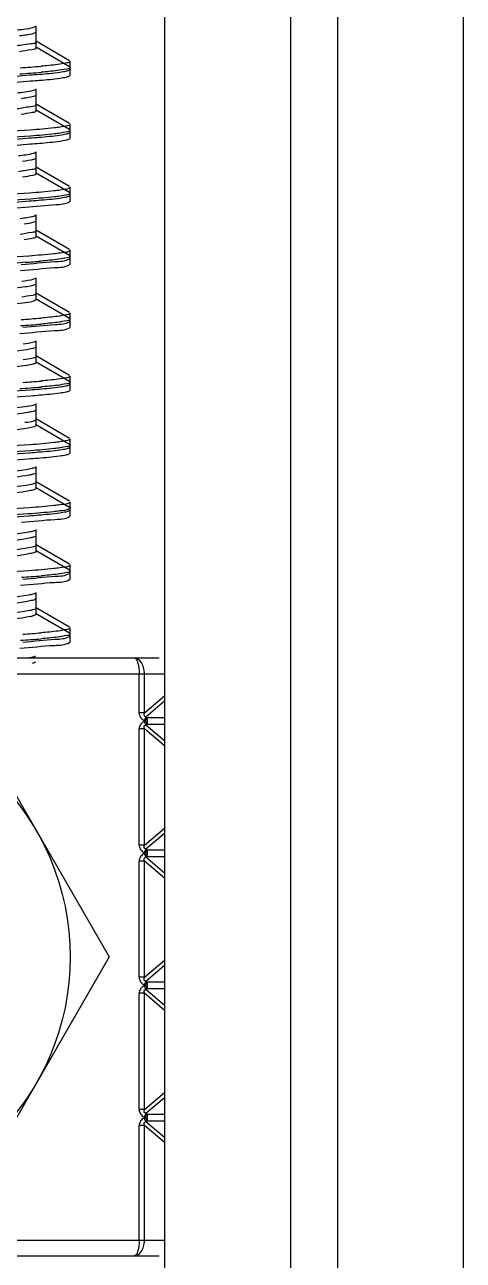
# Model space of a CAD drawing. Extents: x 27938 to 1042331, y -235042 to 1535213.
# Drawn here: x 702003.3 to 702169.4, y 769829.3 to 770296.7 of the extents above; entities that cross this region are included whole.
import ezdxf

# ---------------------------------------------------------------- set-up
doc = ezdxf.new("R2010")
doc.units = 0
doc.header["$LTSCALE"] = 1000
doc.header["$MEASUREMENT"] = 0

msp = doc.modelspace()

# ---------------------------------------------------------------- linework, layer by layer
at = {"linetype": 'Continuous'}
for p, q in [((702056.27, 770483.4), (702056.27, 765742.38)), ((702103.9, 770483.4), (702103.9, 765742.38)), ((702121.76, 770483.4), (702121.76, 765742.38)), ((702169.39, 770483.4), (702169.39, 765742.38)), ((702007.67, 770290.28), (702007.67, 770296.23)), ((702007.67, 770288), (702007.67, 770293.95)), ((702020.33, 770283.1), (702007.41, 770290.58)), ((702020.33, 770280.82), (702007.41, 770288.3)), ((702020.33, 770279.6), (702020.56, 770279.86)), ((702020.56, 770279.86), (702020.56, 770282.84)), ((702020.56, 770279.86), (702020.56, 770282.84)), ((702020.56, 770277.58), (702020.56, 770280.56)), ((702020.56, 770277.58), (702020.56, 770280.56)), ((702020.33, 770277.32), (702020.56, 770277.58)), ((702007.67, 770266.47), (702007.67, 770272.42)), ((702007.67, 770264.19), (702007.67, 770270.14)), ((702020.33, 770259.29), (702007.41, 770266.77)), ((702020.33, 770257.01), (702007.41, 770264.49)), ((702020.33, 770255.79), (702020.56, 770256.05)), ((702020.56, 770256.05), (702020.56, 770259.03)), ((702020.56, 770256.05), (702020.56, 770259.03)), ((702020.56, 770253.77), (702020.56, 770256.75)), ((702020.56, 770253.77), (702020.56, 770256.75)), ((702020.33, 770253.51), (702020.56, 770253.77)), ((702007.67, 770242.65), (702007.67, 770248.61)), ((702007.67, 770240.38), (702007.67, 770246.33)), ((702020.33, 770235.47), (702007.41, 770242.96)), ((702020.33, 770233.19), (702007.41, 770240.68)), ((702020.56, 770232.24), (702020.56, 770235.21)), ((702020.56, 770232.24), (702020.56, 770235.21)), ((702020.56, 770229.96), (702020.56, 770232.93)), ((702020.56, 770229.96), (702020.56, 770232.93)), ((702020.33, 770231.98), (702020.56, 770232.24)), ((702020.33, 770229.7), (702020.56, 770229.96)), ((702007.67, 770218.84), (702007.67, 770224.79)), ((702020.33, 770211.66), (702007.41, 770219.14)), ((702007.67, 770216.56), (702007.67, 770222.52)), ((702020.33, 770209.38), (702007.41, 770216.86)), ((702020.56, 770208.42), (702020.56, 770211.4)), ((702020.56, 770206.14), (702020.56, 770209.12)), ((702020.56, 770206.14), (702020.56, 770209.12)), ((702020.33, 770208.16), (702020.56, 770208.42)), ((702020.33, 770205.88), (702020.56, 770206.14)), ((702007.67, 770195.03), (702007.67, 770200.98)), ((702020.33, 770187.85), (702007.41, 770195.33)), ((702007.67, 770192.75), (702007.67, 770198.7)), ((702020.33, 770185.57), (702007.41, 770193.05)), ((702020.56, 770184.61), (702020.56, 770187.59)), ((702020.33, 770184.35), (702020.56, 770184.61)), ((702020.33, 770182.07), (702020.56, 770182.33)), ((702020.56, 770182.33), (702020.56, 770185.31)), ((702020.56, 770182.33), (702020.56, 770185.31)), ((702007.67, 770171.22), (702007.67, 770177.17)), ((702020.33, 770164.04), (702007.41, 770171.52)), ((702007.67, 770168.94), (702007.67, 770174.89)), ((702020.33, 770161.76), (702007.41, 770169.24)), ((702020.56, 770160.8), (702020.56, 770163.77)), ((702020.56, 770160.8), (702020.56, 770163.77)), ((702020.33, 770160.54), (702020.56, 770160.8)), ((702020.33, 770158.26), (702020.56, 770158.52)), ((702020.56, 770158.52), (702020.56, 770161.5)), ((702020.56, 770158.52), (702020.56, 770161.5)), ((702007.67, 770147.4), (702007.67, 770153.36)), ((702007.67, 770145.12), (702007.67, 770151.08)), ((702020.33, 770140.22), (702007.41, 770147.7)), ((702020.33, 770137.94), (702007.41, 770145.43)), ((702020.56, 770136.99), (702020.56, 770139.96)), ((702020.56, 770136.99), (702020.56, 770139.96)), ((702020.33, 770136.72), (702020.56, 770136.99)), ((702020.33, 770134.45), (702020.56, 770134.71)), ((702020.56, 770134.71), (702020.56, 770137.68)), ((702020.56, 770134.71), (702020.56, 770137.68)), ((702007.67, 770123.59), (702007.67, 770129.54)), ((702007.67, 770121.31), (702007.67, 770127.26)), ((702020.33, 770116.41), (702007.41, 770123.89)), ((702020.33, 770114.13), (702007.41, 770121.61)), ((702020.56, 770113.17), (702020.56, 770116.15)), ((702020.56, 770113.17), (702020.56, 770116.15)), ((702020.33, 770112.91), (702020.56, 770113.17)), ((702020.33, 770110.63), (702020.56, 770110.89)), ((702020.56, 770110.89), (702020.56, 770113.87)), ((702020.56, 770110.89), (702020.56, 770113.87)), ((702007.67, 770099.78), (702007.67, 770105.73)), ((702007.67, 770097.5), (702007.67, 770103.45)), ((702020.33, 770092.6), (702007.41, 770100.08)), ((702020.33, 770090.32), (702007.41, 770097.8)), ((702020.56, 770089.36), (702020.56, 770092.34)), ((702020.56, 770089.36), (702020.56, 770092.34)), ((702020.33, 770089.1), (702020.56, 770089.36)), ((702020.56, 770087.08), (702020.56, 770090.06)), ((702020.56, 770087.08), (702020.56, 770090.06)), ((702020.33, 770086.82), (702020.56, 770087.08)), ((702007.67, 770075.96), (702007.67, 770081.92)), ((702007.67, 770073.69), (702007.67, 770079.64)), ((702020.33, 770068.78), (702007.41, 770076.27)), ((702020.33, 770066.51), (702007.41, 770073.99)), ((702020.33, 770065.29), (702020.56, 770065.55)), ((702020.56, 770065.55), (702020.56, 770068.52)), ((702020.56, 770065.55), (702020.56, 770068.52)), ((702020.56, 770063.27), (702020.56, 770066.24)), ((702020.56, 770063.27), (702020.56, 770066.24)), ((702020.33, 770063.01), (702020.56, 770063.27)), ((701796.42, 770057.15), (702054.19, 770057.15)), ((701794.33, 770051.2), (702056.27, 770051.2)), ((702046.67, 770036.35), (702046.67, 770051.2)), ((702048.65, 770036.35), (702048.65, 770051.2)), ((702048.65, 770036.35), (702056.27, 770042.83)), ((702056.27, 770040.81), (702049.2, 770034.8)), ((701980.3, 770039.29), (702035.29, 769944.04)), ((702048.65, 770036.35), (702046.67, 770036.35)), ((702049.2, 770034.8), (702048.6, 770033.54)), ((702049.02, 770033.34), (702048.6, 770033.54)), ((702048.6, 770033.14), (702049.02, 770033.34)), ((702049.2, 770031.88), (702048.6, 770033.14)), ((702049.02, 770033.34), (702049.62, 770034.6)), ((702049.02, 770033.34), (702049.62, 770032.08)), ((702049.62, 770034.6), (702049.2, 770034.8)), ((702049.2, 770031.88), (702049.62, 770032.08)), ((702049.2, 770031.88), (702056.27, 770025.87)), ((702049.62, 770034.6), (702056.27, 770034.6)), ((702049.62, 770032.08), (702056.27, 770032.08)), ((702048.65, 770030.33), (702046.67, 770030.33)), ((702046.67, 769986.34), (702046.67, 770030.33)), ((702048.65, 769986.34), (702048.65, 770030.33)), ((702056.27, 770023.85), (702048.65, 770030.33)), ((702048.65, 769986.34), (702056.27, 769992.82)), ((702056.27, 769990.8), (702049.2, 769984.79)), ((702048.65, 769986.34), (702046.67, 769986.34)), ((702049.2, 769984.79), (702048.6, 769983.53)), ((702049.02, 769983.33), (702049.62, 769984.6)), ((702049.62, 769984.6), (702049.2, 769984.79)), ((702049.62, 769984.6), (702056.27, 769984.6)), ((702048.65, 769980.32), (702046.67, 769980.32)), ((702046.67, 769936.34), (702046.67, 769980.32)), ((702049.02, 769983.33), (702048.6, 769983.53)), ((702048.6, 769983.14), (702049.02, 769983.33)), ((702049.2, 769981.87), (702048.6, 769983.14)), ((702048.65, 769936.34), (702048.65, 769980.32)), ((702056.27, 769973.84), (702048.65, 769980.32)), ((702049.02, 769983.33), (702049.62, 769982.07)), ((702049.2, 769981.87), (702049.62, 769982.07)), ((702049.2, 769981.87), (702056.27, 769975.86)), ((702049.62, 769982.07), (702056.27, 769982.07)), ((702035.29, 769944.04), (701980.3, 769848.79)), ((702048.65, 769936.34), (702056.27, 769942.81)), ((702056.27, 769940.79), (702049.2, 769934.79)), ((702048.65, 769936.34), (702046.67, 769936.34)), ((702049.2, 769934.79), (702048.6, 769933.52)), ((702049.02, 769933.33), (702048.6, 769933.52)), ((702048.6, 769933.13), (702049.02, 769933.33)), ((702049.2, 769931.86), (702048.6, 769933.13)), ((702049.02, 769933.33), (702049.62, 769934.59)), ((702049.02, 769933.33), (702049.62, 769932.06)), ((702049.62, 769934.59), (702049.2, 769934.79)), ((702049.62, 769934.59), (702056.27, 769934.59)), ((702048.65, 769930.31), (702046.67, 769930.31)), ((702046.67, 769886.33), (702046.67, 769930.31)), ((702048.65, 769886.33), (702048.65, 769930.31)), ((702056.27, 769923.83), (702048.65, 769930.31)), ((702049.2, 769931.86), (702049.62, 769932.06)), ((702049.2, 769931.86), (702056.27, 769925.85)), ((702049.62, 769932.06), (702056.27, 769932.06)), ((702048.65, 769886.33), (702056.27, 769892.81)), ((702056.27, 769890.79), (702049.2, 769884.78)), ((702048.65, 769886.33), (702046.67, 769886.33)), ((702049.2, 769884.78), (702048.6, 769883.52)), ((702049.02, 769883.32), (702048.6, 769883.52)), ((702048.6, 769883.12), (702049.02, 769883.32)), ((702049.2, 769881.86), (702048.6, 769883.12)), ((702049.02, 769883.32), (702049.62, 769884.58)), ((702049.02, 769883.32), (702049.62, 769882.06)), ((702049.62, 769884.58), (702049.2, 769884.78)), ((702049.2, 769881.86), (702049.62, 769882.06)), ((702049.2, 769881.86), (702056.27, 769875.85)), ((702049.62, 769884.58), (702056.27, 769884.58)), ((702049.62, 769882.06), (702056.27, 769882.05)), ((702048.65, 769880.31), (702046.67, 769880.31)), ((702046.67, 769836.88), (702046.67, 769880.31)), ((702048.65, 769836.88), (702048.65, 769880.31)), ((702056.27, 769873.83), (702048.65, 769880.31)), ((701794.33, 769836.88), (702056.27, 769836.88)), ((701796.42, 769830.93), (702054.19, 769830.93))]:
    msp.add_line(p, q, dxfattribs=at)
msp.add_circle((701925.3, 769944.04), 95.25, dxfattribs=at)
for centre, radius, start, end in [((701973.97, 770704.7), 425.19, 273.7335, 274.8002), ((701973.71, 770705.73), 428.51, 273.7127, 274.7998), ((701976.52, 770598.94), 393.05, 273.9462, 274.8034), ((701974.4, 770604.06), 419.79, 273.7678, 274.801), ((701974.12, 770605.27), 423.29, 273.7455, 274.8005), ((701973.72, 770586.5), 428.35, 273.7137, 274.7998), ((701975.33, 770568.52), 408.03, 273.8422, 274.8038), ((701974.55, 770504.54), 417.79, 273.7805, 274.8013), ((702001.4, 770093.14), 20.74, 281.4024, 282.1895), ((701974.13, 770486.04), 423.12, 273.7466, 274.8005), ((701975.22, 770474.6), 409.36, 273.8319, 274.8049)]:
    msp.add_arc(centre, radius, start, end, dxfattribs=at)
for points, knots in [([(702007.41, 770295.93), (702007.12, 770295.76), (702004.53, 770295.02), (702001.89, 770294.79), (701999.58, 770294.54)], [0, 0, 0, 0, 0.126652, 1, 1, 1, 1]), ([(702007.41, 770293.65), (702007.17, 770293.51), (702005.17, 770292.88), (702003.1, 770292.67), (702001.31, 770292.46)], [0, 0, 0, 0, 0.133308, 1, 1, 1, 1]), ([(702007.66, 770290.28), (702007.67, 770289.54), (702003.52, 770289.4), (702001.6, 770288.8), (701999.58, 770288.59)], [0, 0, 0, 0, 0.266577, 1, 1, 1, 1]), ([(702007.67, 770288), (702007.67, 770287.41), (702004.46, 770287.14), (702002.9, 770286.69), (702001.31, 770286.5)], [0, 0, 0, 0, 0.269457, 1, 1, 1, 1]), ([(702020.56, 770280.56), (702020.56, 770280.1), (702018.12, 770279.83), (702016.91, 770279.5), (702015.69, 770279.34)], [0, 0, 0, 0, 0.270622, 1, 1, 1, 1]), ([(702020.56, 770282.84), (702020.56, 770282.39), (702018.14, 770282.11), (702016.94, 770281.78), (702015.73, 770281.63)], [0, 0, 0, 0, 0.270741, 1, 1, 1, 1]), ([(702016.67, 770278.77), (702017.46, 770278.89), (702018.69, 770279.1), (702019.94, 770279.38), (702020.33, 770279.6)], [0, 0, 0, 0, 0.643373, 1, 1, 1, 1]), ([(701845.18, 770270.12), (701856.65, 770270.96), (701910.04, 770273.57), (701963.5, 770274.62), (702005.33, 770277.69)], [0, 0, 0, 0, 0.215151, 1, 1, 1, 1]), ([(701845.61, 770267.87), (701857.13, 770268.71), (701910.45, 770271.31), (701963.84, 770272.35), (702005.54, 770275.43)], [0, 0, 0, 0, 0.216514, 1, 1, 1, 1]), ([(702005.33, 770277.69), (702006.5, 770277.77), (702010.28, 770278.07), (702014.06, 770278.41), (702016.67, 770278.77)], [0, 0, 0, 0, 0.307395, 1, 1, 1, 1]), ([(702005.54, 770275.43), (702006.69, 770275.51), (702010.42, 770275.8), (702014.16, 770276.14), (702016.73, 770276.5)], [0, 0, 0, 0, 0.307538, 1, 1, 1, 1]), ([(702016.73, 770276.5), (702017.51, 770276.62), (702018.72, 770276.83), (702019.95, 770277.1), (702020.33, 770277.32)], [0, 0, 0, 0, 0.642718, 1, 1, 1, 1]), ([(702007.41, 770272.12), (702007.14, 770271.96), (702004.79, 770271.26), (702002.38, 770271.04), (702000.28, 770270.8)], [0, 0, 0, 0, 0.129068, 1, 1, 1, 1]), ([(702007.41, 770269.84), (702007.19, 770269.71), (702005.4, 770269.13), (702003.53, 770268.92), (702001.93, 770268.72)], [0, 0, 0, 0, 0.136277, 1, 1, 1, 1]), ([(702007.66, 770266.47), (702007.67, 770265.79), (702003.9, 770265.59), (702002.13, 770265.06), (702000.28, 770264.85)], [0, 0, 0, 0, 0.267461, 1, 1, 1, 1]), ([(702007.67, 770264.19), (702007.67, 770263.65), (702004.79, 770263.34), (702003.37, 770262.95), (702001.93, 770262.77)], [0, 0, 0, 0, 0.270956, 1, 1, 1, 1]), ([(702005.33, 770256.85), (701993.85, 770256.01), (701940.46, 770253.41), (701887, 770252.36), (701845.18, 770249.28)], [0, 0, 0, 0, 0.215501, 1, 1, 1, 1]), ([(702016.67, 770257.94), (702015.95, 770257.84), (702012.18, 770257.38), (702008.39, 770257.08), (702005.33, 770256.85)], [0, 0, 0, 0, 0.191417, 1, 1, 1, 1]), ([(702016.73, 770255.67), (702016.02, 770255.57), (702012.3, 770255.11), (702008.56, 770254.81), (702005.54, 770254.59)], [0, 0, 0, 0, 0.191295, 1, 1, 1, 1]), ([(702016.63, 770254.96), (702017.43, 770255.07), (702018.67, 770255.28), (702019.94, 770255.56), (702020.33, 770255.79)], [0, 0, 0, 0, 0.643789, 1, 1, 1, 1]), ([(702020.56, 770259.03), (702020.56, 770258.65), (702018.65, 770258.34), (702017.64, 770258.08), (702016.67, 770257.94)], [0, 0, 0, 0, 0.27436, 1, 1, 1, 1]), ([(702020.56, 770256.75), (702020.56, 770256.38), (702018.68, 770256.06), (702017.69, 770255.81), (702016.73, 770255.67)], [0, 0, 0, 0, 0.274658, 1, 1, 1, 1]), ([(701845.14, 770246.3), (701856.58, 770247.15), (701909.94, 770249.75), (701963.37, 770250.81), (702005.2, 770253.87)], [0, 0, 0, 0, 0.214864, 1, 1, 1, 1]), ([(701845.41, 770244.05), (701856.91, 770244.89), (701910.27, 770247.49), (701963.71, 770248.53), (702005.48, 770251.61)], [0, 0, 0, 0, 0.21591, 1, 1, 1, 1]), ([(702005.54, 770254.59), (701994.13, 770253.75), (701940.81, 770251.14), (701887.42, 770250.07), (701845.61, 770247.04)], [0, 0, 0, 0, 0.21445, 1, 1, 1, 1]), ([(702005.2, 770253.87), (702006.37, 770253.95), (702010.19, 770254.25), (702014, 770254.59), (702016.63, 770254.96)], [0, 0, 0, 0, 0.307303, 1, 1, 1, 1]), ([(702005.48, 770251.61), (702006.63, 770251.69), (702010.38, 770251.99), (702014.13, 770252.32), (702016.71, 770252.69)], [0, 0, 0, 0, 0.307518, 1, 1, 1, 1]), ([(702016.71, 770252.69), (702017.5, 770252.8), (702018.71, 770253.01), (702019.94, 770253.29), (702020.33, 770253.51)], [0, 0, 0, 0, 0.642899, 1, 1, 1, 1]), ([(702007.41, 770248.31), (702007.16, 770248.16), (702005.03, 770247.51), (702002.85, 770247.29), (702000.95, 770247.07)], [0, 0, 0, 0, 0.131751, 1, 1, 1, 1]), ([(702007.67, 770242.65), (702007.67, 770242.03), (702004.26, 770241.79), (702002.63, 770241.31), (702000.95, 770241.11)], [0, 0, 0, 0, 0.26872, 1, 1, 1, 1]), ([(702007.41, 770246.03), (702007.2, 770245.91), (702005.61, 770245.37), (702003.95, 770245.17), (702002.53, 770244.98)], [0, 0, 0, 0, 0.139499, 1, 1, 1, 1]), ([(702007.67, 770240.38), (702007.67, 770239.89), (702005.11, 770239.55), (702003.82, 770239.2), (702002.53, 770239.03)], [0, 0, 0, 0, 0.272705, 1, 1, 1, 1]), ([(702005.2, 770233.03), (701993.7, 770232.19), (701940.34, 770229.59), (701886.91, 770228.55), (701845.14, 770225.47)], [0, 0, 0, 0, 0.215909, 1, 1, 1, 1]), ([(702016.63, 770234.12), (702015.9, 770234.02), (702012.1, 770233.56), (702008.28, 770233.26), (702005.2, 770233.03)], [0, 0, 0, 0, 0.191492, 1, 1, 1, 1]), ([(702020.56, 770235.21), (702020.56, 770235.09), (702019.16, 770234.21), (702017.87, 770234.29), (702016.63, 770234.12)], [0, 0, 0, 0, 0.089025, 1, 1, 1, 1]), ([(702020.56, 770232.93), (702020.56, 770232.56), (702018.67, 770232.25), (702017.68, 770231.99), (702016.71, 770231.85)], [0, 0, 0, 0, 0.274575, 1, 1, 1, 1]), ([(701845.07, 770222.49), (701856.49, 770223.33), (701909.8, 770225.93), (701963.19, 770227), (702005, 770230.04)], [0, 0, 0, 0, 0.214461, 1, 1, 1, 1]), ([(702005.48, 770230.77), (701994.03, 770229.93), (701940.67, 770227.33), (701887.24, 770226.27), (701845.41, 770223.21)], [0, 0, 0, 0, 0.214858, 1, 1, 1, 1]), ([(701853.62, 770220.78), (701865.21, 770221.48), (701915.19, 770223.81), (701965.23, 770224.98), (702003.57, 770227.66)], [0, 0, 0, 0, 0.231984, 1, 1, 1, 1]), ([(702003.57, 770227.66), (702007.44, 770227.93), (702012.89, 770228.68), (702018.81, 770228.82), (702020.33, 770229.7)], [0, 0, 0, 0, 0.689218, 1, 1, 1, 1]), ([(702005, 770230.04), (702006.19, 770230.13), (702010.05, 770230.43), (702013.92, 770230.77), (702016.58, 770231.14)], [0, 0, 0, 0, 0.307276, 1, 1, 1, 1]), ([(702016.71, 770231.85), (702016, 770231.75), (702012.26, 770231.29), (702008.51, 770231), (702005.48, 770230.77)], [0, 0, 0, 0, 0.191309, 1, 1, 1, 1]), ([(702016.58, 770231.14), (702017.4, 770231.25), (702018.65, 770231.47), (702019.93, 770231.75), (702020.33, 770231.98)], [0, 0, 0, 0, 0.64429, 1, 1, 1, 1]), ([(702007.41, 770224.49), (702007.17, 770224.36), (702005.27, 770223.75), (702003.29, 770223.54), (702001.59, 770223.33)], [0, 0, 0, 0, 0.134595, 1, 1, 1, 1]), ([(702007.67, 770218.84), (702007.67, 770218.27), (702004.61, 770217.99), (702003.11, 770217.56), (702001.59, 770217.38)], [0, 0, 0, 0, 0.270092, 1, 1, 1, 1]), ([(702007.4, 770222.21), (702007.22, 770222.11), (702005.82, 770221.61), (702004.34, 770221.42), (702003.09, 770221.25)], [0, 0, 0, 0, 0.14301, 1, 1, 1, 1]), ([(702007.67, 770216.56), (702007.67, 770216.12), (702005.42, 770215.76), (702004.24, 770215.45), (702003.09, 770215.29)], [0, 0, 0, 0, 0.274738, 1, 1, 1, 1]), ([(702005, 770209.2), (701993.48, 770208.37), (701940.16, 770205.77), (701886.77, 770204.73), (701845.07, 770201.65)], [0, 0, 0, 0, 0.216509, 1, 1, 1, 1]), ([(702016.58, 770210.3), (702015.84, 770210.2), (702011.99, 770209.73), (702008.13, 770209.43), (702005, 770209.2)], [0, 0, 0, 0, 0.191495, 1, 1, 1, 1]), ([(702020.56, 770209.12), (702020.56, 770208.71), (702018.41, 770208.41), (702017.31, 770208.12), (702016.22, 770207.97)], [0, 0, 0, 0, 0.272444, 1, 1, 1, 1]), ([(702020.56, 770211.4), (702020.56, 770211.28), (702019.14, 770210.39), (702017.84, 770210.48), (702016.58, 770210.3)], [0, 0, 0, 0, 0.088784, 1, 1, 1, 1]), ([(702003.57, 770206.82), (701993, 770206.08), (701943.02, 770203.65), (701892.99, 770202.32), (701853.62, 770199.94)], [0, 0, 0, 0, 0.211795, 1, 1, 1, 1]), ([(702001.77, 770203.72), (702006.07, 770204.01), (702012.09, 770204.84), (702018.66, 770204.93), (702020.33, 770205.88)], [0, 0, 0, 0, 0.691069, 1, 1, 1, 1]), ([(702001.98, 770206.02), (702006.23, 770206.3), (702012.18, 770207.13), (702018.68, 770207.21), (702020.33, 770208.16)], [0, 0, 0, 0, 0.690867, 1, 1, 1, 1]), ([(702007.41, 770200.68), (702007.19, 770200.56), (702005.49, 770199.99), (702003.72, 770199.79), (702002.2, 770199.59)], [0, 0, 0, 0, 0.137672, 1, 1, 1, 1]), ([(702003.62, 770197.51), (701993.43, 770196), (701966.52, 770194.83), (701923.43, 770192.71), (701881.13, 770190.4), (701855.19, 770189.46), (701845.77, 770187.79)], [0, 0, 0, 0, 0.195338, 0.50968, 0.818636, 1, 1, 1, 1]), ([(702007.67, 770195.03), (702007.67, 770194.51), (702004.94, 770194.19), (702003.57, 770193.82), (702002.2, 770193.64)], [0, 0, 0, 0, 0.271698, 1, 1, 1, 1]), ([(702007.4, 770198.4), (702007, 770198.17), (702005.71, 770197.86), (702004.44, 770197.63), (702003.62, 770197.51)], [0, 0, 0, 0, 0.361214, 1, 1, 1, 1]), ([(702003.62, 770191.56), (701992.7, 770189.93), (701963.99, 770188.79), (701926.5, 770186.85), (701892.41, 770185.24), (701870.36, 770184.18), (701854.64, 770182.77), (701846.27, 770182.25), (701843.67, 770181.35)], [0, 0, 0, 0, 0.206553, 0.536269, 0.702877, 0.845559, 0.948364, 1, 1, 1, 1]), ([(702007.67, 770192.75), (702007.67, 770192.62), (702006.27, 770191.66), (702004.9, 770191.75), (702003.62, 770191.56)], [0, 0, 0, 0, 0.091796, 1, 1, 1, 1]), ([(702020.56, 770187.59), (702020.56, 770187.14), (702018.18, 770186.86), (702016.99, 770186.54), (702015.79, 770186.38)], [0, 0, 0, 0, 0.27096, 1, 1, 1, 1]), ([(702001.47, 770179.89), (702005.84, 770180.18), (702011.95, 770181.03), (702018.63, 770181.1), (702020.33, 770182.07)], [0, 0, 0, 0, 0.691359, 1, 1, 1, 1]), ([(702002.67, 770182.25), (702006.76, 770182.53), (702012.49, 770183.32), (702018.73, 770183.43), (702020.33, 770184.35)], [0, 0, 0, 0, 0.690197, 1, 1, 1, 1]), ([(702020.56, 770185.31), (702020.56, 770184.86), (702018.16, 770184.58), (702016.96, 770184.25), (702015.75, 770184.1)], [0, 0, 0, 0, 0.270815, 1, 1, 1, 1]), ([(702007.41, 770176.87), (702007.21, 770176.76), (702005.7, 770176.23), (702004.13, 770176.04), (702002.78, 770175.86)], [0, 0, 0, 0, 0.140996, 1, 1, 1, 1]), ([(702004.11, 770173.77), (701994.01, 770172.17), (701966.94, 770171.08), (701923.5, 770168.91), (701880.85, 770166.52), (701854.73, 770165.69), (701845.4, 770163.91)], [0, 0, 0, 0, 0.192978, 0.509549, 0.82079, 1, 1, 1, 1]), ([(702007.4, 770174.59), (702007.04, 770174.38), (702005.93, 770174.09), (702004.82, 770173.89), (702004.11, 770173.77)], [0, 0, 0, 0, 0.36678, 1, 1, 1, 1]), ([(702004.11, 770167.82), (701993.36, 770166.12), (701964.69, 770165.06), (701927.17, 770163.06), (701892.79, 770161.44), (701870.51, 770160.39), (701854.66, 770158.94), (701846.22, 770158.45), (701843.62, 770157.52)], [0, 0, 0, 0, 0.202975, 0.533469, 0.701272, 0.84507, 0.948501, 1, 1, 1, 1]), ([(702007.67, 770171.22), (702007.67, 770170.75), (702005.25, 770170.4), (702004, 770170.07), (702002.78, 770169.9)], [0, 0, 0, 0, 0.273505, 1, 1, 1, 1]), ([(702007.67, 770168.94), (702007.66, 770168.59), (702005.96, 770168.19), (702005.01, 770167.96), (702004.11, 770167.82)], [0, 0, 0, 0, 0.279898, 1, 1, 1, 1]), ([(702020.56, 770163.77), (702020.56, 770163.34), (702018.29, 770163.06), (702017.14, 770162.75), (702015.99, 770162.6)], [0, 0, 0, 0, 0.271617, 1, 1, 1, 1]), ([(701845.19, 770151.06), (701856.65, 770151.9), (701910.04, 770154.5), (701963.51, 770155.56), (702005.34, 770158.63)], [0, 0, 0, 0, 0.215159, 1, 1, 1, 1]), ([(702005.34, 770158.63), (702006.5, 770158.71), (702010.28, 770159.01), (702014.06, 770159.34), (702016.67, 770159.71)], [0, 0, 0, 0, 0.307399, 1, 1, 1, 1]), ([(702020.56, 770161.5), (702020.56, 770161.04), (702018.13, 770160.77), (702016.91, 770160.43), (702015.69, 770160.28)], [0, 0, 0, 0, 0.270628, 1, 1, 1, 1]), ([(702016.67, 770159.71), (702017.47, 770159.82), (702018.69, 770160.04), (702019.94, 770160.31), (702020.33, 770160.54)], [0, 0, 0, 0, 0.643357, 1, 1, 1, 1]), ([(702016.73, 770157.44), (702017.51, 770157.55), (702018.72, 770157.76), (702019.95, 770158.04), (702020.33, 770158.26)], [0, 0, 0, 0, 0.642712, 1, 1, 1, 1]), ([(701845.61, 770148.81), (701857.14, 770149.65), (701910.45, 770152.24), (701963.84, 770153.28), (702005.54, 770156.36)], [0, 0, 0, 0, 0.216534, 1, 1, 1, 1]), ([(702007.4, 770153.05), (702007.23, 770152.95), (702005.9, 770152.47), (702004.51, 770152.29), (702003.32, 770152.12)], [0, 0, 0, 0, 0.144669, 1, 1, 1, 1]), ([(702005.54, 770156.36), (702006.69, 770156.45), (702010.42, 770156.74), (702014.16, 770157.08), (702016.73, 770157.44)], [0, 0, 0, 0, 0.307538, 1, 1, 1, 1]), ([(702003.32, 770152.12), (701993.18, 770150.66), (701958.06, 770149.16), (701905.85, 770145.89), (701863.47, 770145.31), (701846.35, 770142.54)], [0, 0, 0, 0, 0.19541, 0.669181, 1, 1, 1, 1]), ([(702004.58, 770150.04), (701995.66, 770148.52), (701971.27, 770147.51), (701930.99, 770145.31), (701888.61, 770143.39), (701861.49, 770142.02), (701850.48, 770140.81)], [0, 0, 0, 0, 0.175715, 0.472791, 0.784833, 1, 1, 1, 1]), ([(702007.4, 770150.78), (702007.09, 770150.59), (702006.13, 770150.33), (702005.18, 770150.14), (702004.58, 770150.04)], [0, 0, 0, 0, 0.372977, 1, 1, 1, 1]), ([(702004.58, 770144.08), (701995.66, 770142.57), (701971.27, 770141.56), (701930.99, 770139.36), (701888.61, 770137.44), (701861.49, 770136.06), (701850.48, 770134.85)], [0, 0, 0, 0, 0.175715, 0.472791, 0.784833, 1, 1, 1, 1]), ([(702007.67, 770147.4), (702007.67, 770147.27), (702006.14, 770146.27), (702004.7, 770146.36), (702003.32, 770146.17)], [0, 0, 0, 0, 0.09033, 1, 1, 1, 1]), ([(702007.67, 770145.12), (702007.66, 770144.81), (702006.21, 770144.42), (702005.36, 770144.22), (702004.58, 770144.08)], [0, 0, 0, 0, 0.283217, 1, 1, 1, 1]), ([(702016.67, 770138.87), (702015.95, 770138.77), (702012.18, 770138.31), (702008.4, 770138.01), (702005.34, 770137.79)], [0, 0, 0, 0, 0.191413, 1, 1, 1, 1]), ([(702020.56, 770139.96), (702020.56, 770139.59), (702018.65, 770139.27), (702017.64, 770139.01), (702016.67, 770138.87)], [0, 0, 0, 0, 0.274367, 1, 1, 1, 1]), ([(701845.14, 770127.24), (701856.58, 770128.08), (701909.94, 770130.69), (701963.38, 770131.75), (702005.2, 770134.8)], [0, 0, 0, 0, 0.214872, 1, 1, 1, 1]), ([(702005.34, 770137.79), (701993.85, 770136.95), (701940.47, 770134.34), (701887, 770133.3), (701845.19, 770130.22)], [0, 0, 0, 0, 0.215488, 1, 1, 1, 1]), ([(702005.54, 770135.53), (701994.13, 770134.68), (701940.82, 770132.08), (701887.43, 770131.01), (701845.61, 770127.97)], [0, 0, 0, 0, 0.214435, 1, 1, 1, 1]), ([(702005.2, 770134.8), (702006.38, 770134.89), (702010.19, 770135.19), (702014, 770135.53), (702016.63, 770135.89)], [0, 0, 0, 0, 0.307305, 1, 1, 1, 1]), ([(702016.73, 770136.6), (702016.02, 770136.5), (702012.3, 770136.05), (702008.56, 770135.75), (702005.54, 770135.53)], [0, 0, 0, 0, 0.191295, 1, 1, 1, 1]), ([(702016.5, 770133.6), (702017.34, 770133.71), (702018.62, 770133.93), (702019.93, 770134.21), (702020.33, 770134.45)], [0, 0, 0, 0, 0.645021, 1, 1, 1, 1]), ([(702016.63, 770135.89), (702017.44, 770136.01), (702018.67, 770136.22), (702019.94, 770136.5), (702020.33, 770136.72)], [0, 0, 0, 0, 0.643774, 1, 1, 1, 1]), ([(702020.56, 770137.68), (702020.56, 770137.31), (702018.68, 770137), (702017.69, 770136.74), (702016.73, 770136.6)], [0, 0, 0, 0, 0.27466, 1, 1, 1, 1]), ([(701858.89, 770125.83), (701870.67, 770126.48), (701919.26, 770128.7), (701967.92, 770129.84), (702004.68, 770132.49)], [0, 0, 0, 0, 0.242393, 1, 1, 1, 1]), ([(702004.68, 770132.49), (702005.89, 770132.57), (702009.84, 770132.88), (702013.79, 770133.22), (702016.5, 770133.6)], [0, 0, 0, 0, 0.307317, 1, 1, 1, 1]), ([(702003.84, 770128.38), (701993.68, 770126.83), (701966.69, 770125.7), (701923.43, 770123.55), (701880.97, 770121.21), (701854.95, 770120.32), (701845.58, 770118.6)], [0, 0, 0, 0, 0.194375, 0.509802, 0.819766, 1, 1, 1, 1]), ([(702005.01, 770126.3), (701998.11, 770125.04), (701978.83, 770124.09), (701933.17, 770121.41), (701894.38, 770120.09), (701867.88, 770118.39)], [0, 0, 0, 0, 0.153234, 0.420019, 1, 1, 1, 1]), ([(702007.4, 770129.24), (702007.02, 770129.02), (702005.81, 770128.72), (702004.61, 770128.5), (702003.84, 770128.38)], [0, 0, 0, 0, 0.363608, 1, 1, 1, 1]), ([(702007.4, 770126.96), (702007.13, 770126.81), (702006.32, 770126.56), (702005.52, 770126.39), (702005.01, 770126.3)], [0, 0, 0, 0, 0.37991, 1, 1, 1, 1]), ([(702003.84, 770122.43), (701992.94, 770120.77), (701964.11, 770119.66), (701926.45, 770117.69), (701892.14, 770116.06), (701870.01, 770115.02), (701854.37, 770113.55), (701846.05, 770113.1), (701843.54, 770112.14)], [0, 0, 0, 0, 0.205905, 0.537229, 0.704613, 0.847545, 0.949803, 1, 1, 1, 1]), ([(702005.01, 770120.35), (701998.11, 770119.09), (701978.83, 770118.13), (701933.17, 770115.46), (701894.38, 770114.14), (701867.88, 770112.43)], [0, 0, 0, 0, 0.153234, 0.420019, 1, 1, 1, 1]), ([(702007.67, 770123.59), (702007.66, 770123.22), (702005.82, 770122.83), (702004.8, 770122.58), (702003.84, 770122.43)], [0, 0, 0, 0, 0.278286, 1, 1, 1, 1]), ([(702007.66, 770121.31), (702007.66, 770121.04), (702006.44, 770120.64), (702005.68, 770120.47), (702005.01, 770120.35)], [0, 0, 0, 0, 0.287204, 1, 1, 1, 1]), ([(702020.56, 770116.15), (702020.56, 770116.03), (702019.16, 770115.14), (702017.87, 770115.23), (702016.63, 770115.06)], [0, 0, 0, 0, 0.089033, 1, 1, 1, 1]), ([(701845.08, 770103.42), (701856.49, 770104.27), (701909.81, 770106.87), (701963.19, 770107.94), (702005.01, 770110.98)], [0, 0, 0, 0, 0.214475, 1, 1, 1, 1]), ([(702005.2, 770113.97), (701993.7, 770113.13), (701940.35, 770110.53), (701886.91, 770109.48), (701845.14, 770106.4)], [0, 0, 0, 0, 0.215892, 1, 1, 1, 1]), ([(702004.68, 770111.65), (701994.72, 770110.93), (701946.12, 770108.52), (701897.49, 770107.14), (701858.89, 770104.99)], [0, 0, 0, 0, 0.205332, 1, 1, 1, 1]), ([(702016.5, 770112.76), (702015.75, 770112.66), (702011.82, 770112.19), (702007.87, 770111.88), (702004.68, 770111.65)], [0, 0, 0, 0, 0.191433, 1, 1, 1, 1]), ([(702005.01, 770110.98), (702006.2, 770111.06), (702010.06, 770111.36), (702013.92, 770111.7), (702016.58, 770112.07)], [0, 0, 0, 0, 0.307276, 1, 1, 1, 1]), ([(702016.63, 770115.06), (702015.9, 770114.95), (702012.1, 770114.49), (702008.29, 770114.19), (702005.2, 770113.97)], [0, 0, 0, 0, 0.19149, 1, 1, 1, 1]), ([(702020.56, 770113.87), (702020.56, 770113.74), (702019.1, 770112.85), (702017.79, 770112.94), (702016.5, 770112.76)], [0, 0, 0, 0, 0.088431, 1, 1, 1, 1]), ([(702016.58, 770112.07), (702017.4, 770112.19), (702018.65, 770112.4), (702019.93, 770112.68), (702020.33, 770112.91)], [0, 0, 0, 0, 0.644275, 1, 1, 1, 1]), ([(702002.1, 770108.49), (702006.32, 770108.78), (702012.24, 770109.6), (702018.69, 770109.69), (702020.33, 770110.63)], [0, 0, 0, 0, 0.690751, 1, 1, 1, 1]), ([(702004.32, 770104.65), (701994.27, 770103.01), (701967.16, 770101.95), (701923.61, 770099.75), (701880.81, 770097.33), (701854.59, 770096.54), (701845.28, 770094.73)], [0, 0, 0, 0, 0.191736, 0.509065, 0.821327, 1, 1, 1, 1]), ([(702005.41, 770102.56), (701997.09, 770100.92), (701973.46, 770100.1), (701933.9, 770097.77), (701891.14, 770095.91), (701863.42, 770094.5), (701851.93, 770093.33)], [0, 0, 0, 0, 0.165505, 0.458699, 0.774611, 1, 1, 1, 1]), ([(702007.4, 770105.43), (702007.06, 770105.23), (702006.02, 770104.95), (702004.98, 770104.75), (702004.32, 770104.65)], [0, 0, 0, 0, 0.369442, 1, 1, 1, 1]), ([(702007.4, 770103.15), (702007.17, 770103.02), (702006.5, 770102.8), (702005.83, 770102.65), (702005.41, 770102.56)], [0, 0, 0, 0, 0.387704, 1, 1, 1, 1]), ([(702004.32, 770098.69), (701993.6, 770096.94), (701964.81, 770095.93), (701927.13, 770093.9), (701892.54, 770092.26), (701870.17, 770091.23), (701854.41, 770089.72), (701846.01, 770089.3), (701843.51, 770088.31)], [0, 0, 0, 0, 0.202243, 0.534298, 0.702881, 0.846954, 0.949881, 1, 1, 1, 1]), ([(702007.67, 770099.78), (702007.66, 770099.44), (702006.08, 770099.05), (702005.16, 770098.83), (702004.32, 770098.69)], [0, 0, 0, 0, 0.281296, 1, 1, 1, 1]), ([(702007.66, 770097.5), (702007.66, 770097.26), (702006.64, 770096.87), (702005.98, 770096.72), (702005.4, 770096.61)], [0, 0, 0, 0, 0.2919, 1, 1, 1, 1]), ([(702005.4, 770096.61), (701997.08, 770094.96), (701973.45, 770094.15), (701933.88, 770091.81), (701891.14, 770089.96), (701863.42, 770088.54), (701851.93, 770087.38)], [0, 0, 0, 0, 0.165599, 0.458794, 0.774654, 1, 1, 1, 1]), ([(702020.56, 770092.34), (702020.56, 770092.21), (702019.14, 770091.32), (702017.84, 770091.41), (702016.58, 770091.24)], [0, 0, 0, 0, 0.088791, 1, 1, 1, 1]), ([(702005.01, 770090.14), (701993.48, 770089.3), (701940.17, 770086.71), (701886.78, 770085.66), (701845.08, 770082.59)], [0, 0, 0, 0, 0.216489, 1, 1, 1, 1]), ([(702002.58, 770086.99), (702006.69, 770087.27), (702012.45, 770088.07), (702018.73, 770088.18), (702020.33, 770089.1)], [0, 0, 0, 0, 0.690301, 1, 1, 1, 1]), ([(702016.58, 770091.24), (702015.84, 770091.13), (702012, 770090.67), (702008.13, 770090.37), (702005.01, 770090.14)], [0, 0, 0, 0, 0.191497, 1, 1, 1, 1]), ([(702020.56, 770090.06), (702020.56, 770089.61), (702018.19, 770089.33), (702017.01, 770089.01), (702015.82, 770088.86)], [0, 0, 0, 0, 0.271048, 1, 1, 1, 1]), ([(702001.78, 770084.66), (702006.08, 770084.95), (702012.09, 770085.78), (702018.66, 770085.86), (702020.33, 770086.82)], [0, 0, 0, 0, 0.69106, 1, 1, 1, 1]), ([(702004.77, 770080.91), (701995.99, 770079.37), (701971.76, 770078.4), (701931.63, 770076.17), (701889.16, 770074.26), (701861.91, 770072.88), (701850.79, 770071.68)], [0, 0, 0, 0, 0.173459, 0.469678, 0.782575, 1, 1, 1, 1]), ([(702005.78, 770078.83), (701997.77, 770077.09), (701974.52, 770076.42), (701935.35, 770073.99), (701892.44, 770072.18), (701864.42, 770070.74), (701852.69, 770069.6)], [0, 0, 0, 0, 0.160367, 0.451606, 0.769465, 1, 1, 1, 1]), ([(702007.4, 770081.62), (702007.11, 770081.45), (702006.22, 770081.19), (702005.33, 770081.01), (702004.77, 770080.91)], [0, 0, 0, 0, 0.375957, 1, 1, 1, 1]), ([(702007.4, 770079.34), (702007.21, 770079.22), (702006.67, 770079.03), (702006.12, 770078.9), (702005.78, 770078.83)], [0, 0, 0, 0, 0.396512, 1, 1, 1, 1]), ([(702004.77, 770074.96), (701995.99, 770073.42), (701971.76, 770072.44), (701931.63, 770070.22), (701889.16, 770068.31), (701861.91, 770066.93), (701850.79, 770065.73)], [0, 0, 0, 0, 0.173459, 0.469678, 0.782575, 1, 1, 1, 1]), ([(702007.67, 770075.96), (702007.66, 770075.67), (702006.31, 770075.27), (702005.5, 770075.09), (702004.77, 770074.96)], [0, 0, 0, 0, 0.28487, 1, 1, 1, 1]), ([(702007.66, 770073.69), (702007.66, 770073.48), (702006.83, 770073.11), (702006.26, 770072.98), (702005.78, 770072.87)], [0, 0, 0, 0, 0.297941, 1, 1, 1, 1]), ([(702005.5, 770072.82), (701997.33, 770071.16), (701974, 770070.38), (701934.81, 770068.03), (701892.13, 770066.21), (701864.33, 770064.78), (701852.69, 770063.64)], [0, 0, 0, 0, 0.163392, 0.454692, 0.77088, 1, 1, 1, 1]), ([(702002.67, 770063.19), (702006.75, 770063.46), (702012.49, 770064.26), (702018.73, 770064.37), (702020.33, 770065.29)], [0, 0, 0, 0, 0.690199, 1, 1, 1, 1]), ([(702020.56, 770066.24), (702020.56, 770065.79), (702018.16, 770065.52), (702016.96, 770065.19), (702015.75, 770065.04)], [0, 0, 0, 0, 0.270822, 1, 1, 1, 1]), ([(702020.56, 770068.52), (702020.56, 770068.09), (702018.29, 770067.81), (702017.14, 770067.49), (702015.99, 770067.35)], [0, 0, 0, 0, 0.271622, 1, 1, 1, 1]), ([(702001.48, 770060.83), (702005.84, 770061.12), (702011.96, 770061.96), (702018.63, 770062.03), (702020.33, 770063.01)], [0, 0, 0, 0, 0.69135, 1, 1, 1, 1]), ([(702007.4, 770057.8), (702007.15, 770057.66), (702006.41, 770057.42), (702005.66, 770057.26), (702005.19, 770057.17)], [0, 0, 0, 0, 0.383249, 1, 1, 1, 1]), ([(702007.4, 770055.52), (702007.24, 770055.43), (702006.82, 770055.27), (702006.38, 770055.15), (702006.12, 770055.09)], [0, 0, 0, 0, 0.406518, 1, 1, 1, 1]), ([(702044.75, 770057.15), (702045.03, 770057.15), (702045.69, 770056.6), (702046.45, 770054.57), (702046.67, 770052.63), (702046.67, 770051.2)], [0, 0, 0, 0, 0.128078, 0.342475, 1, 1, 1, 1]), ([(702048.65, 770051.2), (702048.65, 770051.98), (702048.46, 770053.48), (702047.63, 770055.42), (702046.37, 770056.79), (702045.26, 770057.15), (702044.75, 770057.15)], [0, 0, 0, 0, 0.302203, 0.57488, 0.804028, 1, 1, 1, 1]), ([(702046.67, 770036.35), (702046.67, 770035.76), (702047.07, 770034.54), (702048.06, 770033.79), (702048.6, 770033.54)], [0, 0, 0, 0, 0.499355, 1, 1, 1, 1]), ([(702049.2, 770034.8), (702048.91, 770034.89), (702048.45, 770035.45), (702048.58, 770036.06), (702048.65, 770036.35)], [0, 0, 0, 0, 0.502447, 1, 1, 1, 1]), ([(702048.6, 770033.14), (702048.06, 770032.89), (702047.07, 770032.13), (702046.67, 770030.92), (702046.67, 770030.33)], [0, 0, 0, 0, 0.500643, 1, 1, 1, 1]), ([(702048.65, 770030.33), (702048.58, 770030.61), (702048.45, 770031.23), (702048.91, 770031.79), (702049.2, 770031.88)], [0, 0, 0, 0, 0.49632, 1, 1, 1, 1]), ([(702049.62, 770032.08), (702049.8, 770032.46), (702049.93, 770033.34), (702049.8, 770034.21), (702049.62, 770034.6)], [0, 0, 0, 0, 0.500048, 1, 1, 1, 1]), ([(702046.67, 769986.34), (702046.67, 769985.75), (702047.07, 769984.54), (702048.06, 769983.78), (702048.6, 769983.53)], [0, 0, 0, 0, 0.499355, 1, 1, 1, 1]), ([(702049.2, 769984.79), (702048.91, 769984.88), (702048.45, 769985.44), (702048.58, 769986.06), (702048.65, 769986.34)], [0, 0, 0, 0, 0.502447, 1, 1, 1, 1]), ([(702049.62, 769982.07), (702049.8, 769982.46), (702049.93, 769983.33), (702049.8, 769984.21), (702049.62, 769984.6)], [0, 0, 0, 0, 0.500048, 1, 1, 1, 1]), ([(702048.6, 769983.14), (702048.06, 769982.88), (702047.07, 769982.13), (702046.67, 769980.91), (702046.67, 769980.32)], [0, 0, 0, 0, 0.500643, 1, 1, 1, 1]), ([(702048.65, 769980.32), (702048.58, 769980.61), (702048.45, 769981.22), (702048.91, 769981.79), (702049.2, 769981.87)], [0, 0, 0, 0, 0.49632, 1, 1, 1, 1]), ([(702046.67, 769936.34), (702046.67, 769935.75), (702047.07, 769934.53), (702048.06, 769933.78), (702048.6, 769933.52)], [0, 0, 0, 0, 0.499355, 1, 1, 1, 1]), ([(702048.6, 769933.13), (702048.06, 769932.87), (702047.07, 769932.12), (702046.67, 769930.91), (702046.67, 769930.31)], [0, 0, 0, 0, 0.500643, 1, 1, 1, 1]), ([(702049.2, 769934.79), (702048.91, 769934.87), (702048.45, 769935.44), (702048.58, 769936.05), (702048.65, 769936.34)], [0, 0, 0, 0, 0.502447, 1, 1, 1, 1]), ([(702049.62, 769932.06), (702049.8, 769932.45), (702049.93, 769933.33), (702049.8, 769934.2), (702049.62, 769934.59)], [0, 0, 0, 0, 0.500048, 1, 1, 1, 1]), ([(702048.65, 769930.31), (702048.58, 769930.6), (702048.45, 769931.21), (702048.91, 769931.78), (702049.2, 769931.86)], [0, 0, 0, 0, 0.49632, 1, 1, 1, 1]), ([(702046.67, 769886.33), (702046.67, 769885.74), (702047.07, 769884.52), (702048.06, 769883.77), (702048.6, 769883.52)], [0, 0, 0, 0, 0.499355, 1, 1, 1, 1]), ([(702048.6, 769883.12), (702048.06, 769882.87), (702047.07, 769882.11), (702046.67, 769880.9), (702046.67, 769880.31)], [0, 0, 0, 0, 0.500643, 1, 1, 1, 1]), ([(702049.2, 769884.78), (702048.91, 769884.87), (702048.45, 769885.43), (702048.58, 769886.04), (702048.65, 769886.33)], [0, 0, 0, 0, 0.502447, 1, 1, 1, 1]), ([(702048.65, 769880.31), (702048.58, 769880.59), (702048.45, 769881.21), (702048.91, 769881.77), (702049.2, 769881.86)], [0, 0, 0, 0, 0.49632, 1, 1, 1, 1]), ([(702049.62, 769882.06), (702049.8, 769882.44), (702049.93, 769883.32), (702049.8, 769884.19), (702049.62, 769884.58)], [0, 0, 0, 0, 0.500048, 1, 1, 1, 1]), ([(702046.67, 769836.88), (702046.67, 769835.45), (702046.45, 769833.51), (702045.69, 769831.48), (702045.03, 769830.93), (702044.75, 769830.93)], [0, 0, 0, 0, 0.657525, 0.871922, 1, 1, 1, 1]), ([(702044.75, 769830.93), (702045.26, 769830.93), (702046.37, 769831.29), (702047.63, 769832.66), (702048.46, 769834.6), (702048.65, 769836.1), (702048.65, 769836.88)], [0, 0, 0, 0, 0.195972, 0.42512, 0.697797, 1, 1, 1, 1])]:
    msp.add_open_spline(points, degree=3, knots=knots, dxfattribs=at)
for points in [[(702015.73, 770281.63), (702013.67, 770281.37), (702011.61, 770281.17), (702009.55, 770281)], [(702015.69, 770279.34), (702013.65, 770279.09), (702011.61, 770278.9), (702009.56, 770278.72)], [(702016.22, 770207.97), (702013.96, 770207.67), (702011.7, 770207.46), (702009.43, 770207.27)], [(702015.79, 770186.38), (702013.71, 770186.12), (702011.62, 770185.92), (702009.53, 770185.75)], [(702015.75, 770184.1), (702013.69, 770183.84), (702011.62, 770183.64), (702009.54, 770183.47)], [(702015.99, 770162.6), (702013.83, 770162.32), (702011.66, 770162.11), (702009.5, 770161.93)], [(702015.69, 770160.28), (702013.65, 770160.02), (702011.61, 770159.83), (702009.56, 770159.66)], [(702015.82, 770088.86), (702013.73, 770088.59), (702011.63, 770088.39), (702009.52, 770088.22)], [(702015.99, 770067.35), (702013.84, 770067.06), (702011.67, 770066.86), (702009.51, 770066.68)], [(702015.75, 770065.04), (702013.69, 770064.77), (702011.62, 770064.58), (702009.54, 770064.4)]]:
    msp.add_open_spline(points, degree=3, dxfattribs=at)

doc.saveas('drawing.dxf')
